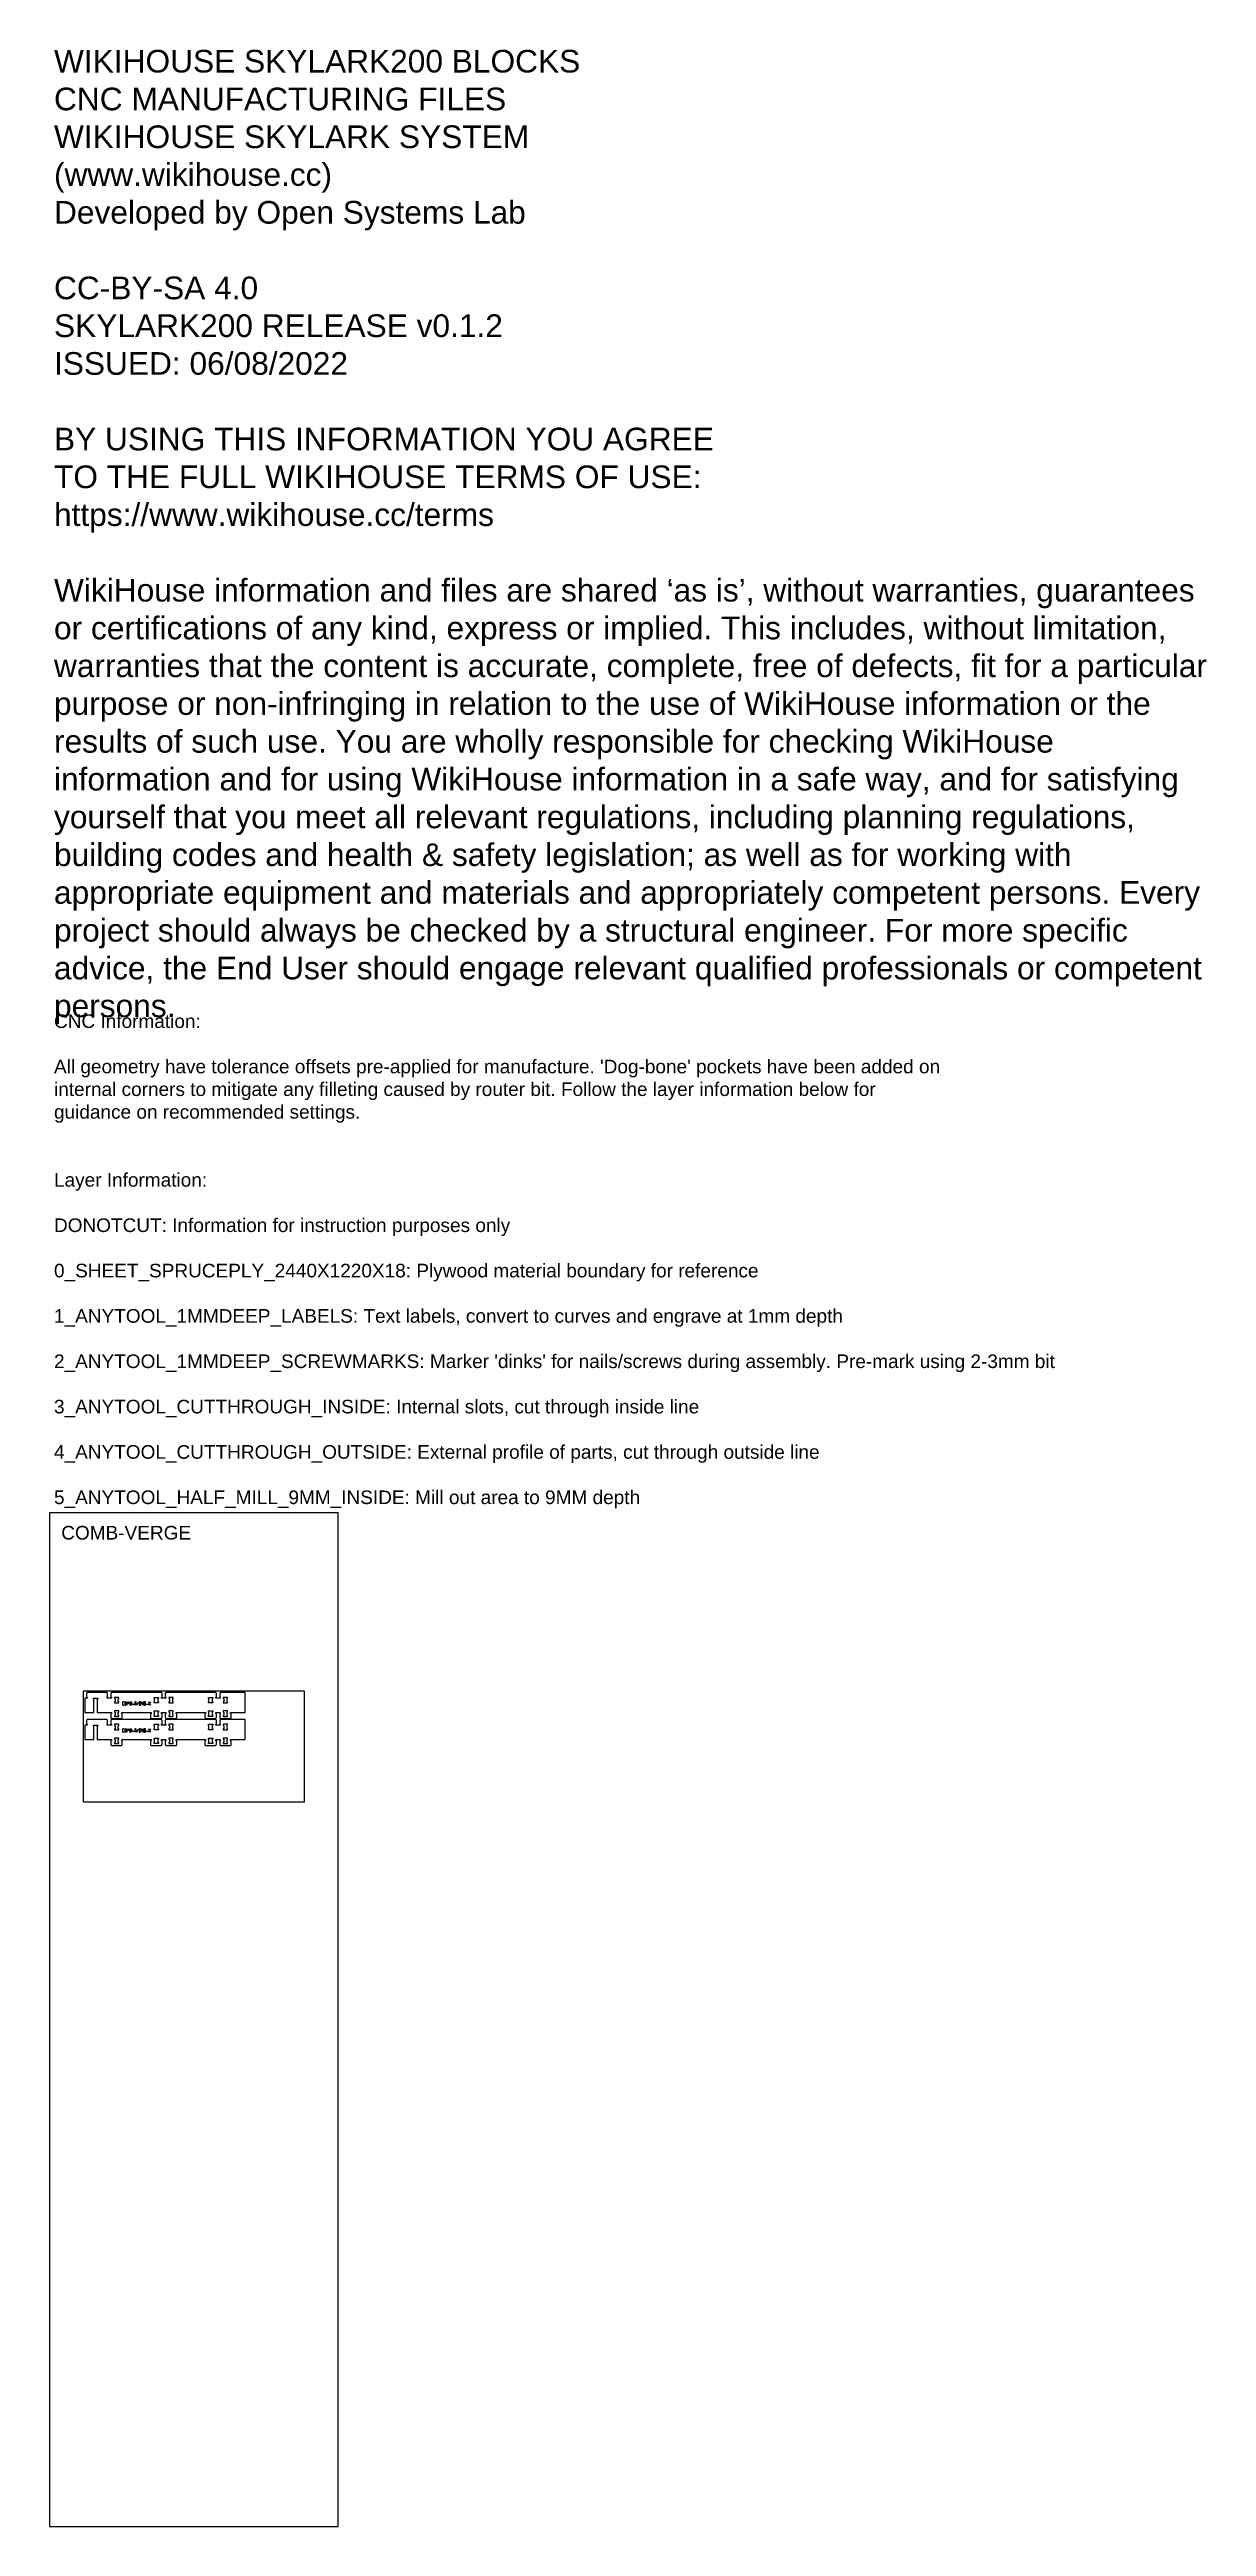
# Model space of a CAD drawing. Header units: millimetres. Extents: x 0 to 12757, y 0 to 27318.
import ezdxf

# ---------------------------------------------------------------- set-up
doc = ezdxf.new("R2010")
doc.units = ezdxf.units.MM
for name, color, linetype, true_color in [('0_SHEET_SPRUCEPLY_2440X122', 1, 'Continuous', 0xff0000), ('1_ANYTOOL_1MMDEEP_LABELS_S', 2, 'Continuous', 0xffff00), ('3_ANYTOOL_CUTTHROUGH_INSID', 4, 'Continuous', 0x00ffff), ('4_ANYTOOL_CUTTHROUGH_OUTSI', 5, 'Continuous', 0x0000ff), ('DONOTCUT', 7, 'Continuous', 0xffffff)]:
    doc.layers.add(name, color=color, linetype=linetype, true_color=true_color)
doc.styles.add('Arial', font='')
doc.styles.get('Arial').set_extended_font_data('Arial')

msp = doc.modelspace()

# ---------------------------------------------------------------- linework, layer by layer
at = {"layer": '0_SHEET_SPRUCEPLY_2440X122'}
msp.add_lwpolyline([(372, 9211), (372, 7991), (2812, 7991), (2812, 9211)], close=True, dxfattribs=at)
at = {"layer": '1_ANYTOOL_1MMDEEP_LABELS_S', "color": 2, "true_color": 0xffff00}
for points in [[(821, 9095), (811, 9095, 0.414214), (805, 9089), (805, 9065, 0.414214), (811, 9059), (821, 9059)], [(889, 9079), (899, 9079, -1), (899, 9059), (889, 9059), (889, 9095), (899, 9095, -1), (899, 9079)], [(939, 9075), (949, 9075, 1), (949, 9095), (939, 9095), (939, 9059)], [(821, 8797), (811, 8797, 0.414214), (805, 8791), (805, 8767, 0.414214), (811, 8761), (821, 8761)], [(889, 8781), (899, 8781, -1), (899, 8761), (889, 8761), (889, 8797), (899, 8797, -1), (899, 8781)], [(939, 8777), (949, 8777, 1), (949, 8797), (939, 8797), (939, 8761)]]:
    msp.add_lwpolyline(points, format="xyb", dxfattribs=at)
for points in [[(829, 9069, 1), (849, 9069), (849, 9085, 1), (829, 9085)], [(1051, 9095), (1039, 9095), (1039, 9059), (1051, 9059, 0.414214), (1059, 9067), (1059, 9087, 0.414214)], [(829, 8771, 1), (849, 8771), (849, 8787, 1), (829, 8787)], [(1051, 8797), (1039, 8797), (1039, 8761), (1051, 8761, 0.414214), (1059, 8769), (1059, 8789, 0.414214)]]:
    msp.add_lwpolyline(points, format="xyb", close=True, dxfattribs=at)
for points in [[(857, 9059), (857, 9095), (869, 9075), (881, 9095), (881, 9059)], [(917, 9071), (933, 9071)], [(959, 9059), (951, 9075)], [(963, 9059), (979, 9095)], [(1003, 9095), (987, 9095), (987, 9059), (1003, 9059)], [(999, 9079), (987, 9079)], [(1011, 9059), (1011, 9095), (1031, 9059), (1031, 9095)], [(1067, 9071), (1083, 9071)], [(1113, 9095), (1089, 9059)], [(1089, 9095), (1113, 9059)], [(857, 8761), (857, 8797), (869, 8777), (881, 8797), (881, 8761)], [(917, 8773), (933, 8773)], [(959, 8761), (951, 8777)], [(963, 8761), (979, 8797)], [(1003, 8797), (987, 8797), (987, 8761), (1003, 8761)], [(999, 8781), (987, 8781)], [(1011, 8761), (1011, 8797), (1031, 8761), (1031, 8797)], [(1067, 8773), (1083, 8773)], [(1089, 8797), (1113, 8761)], [(1113, 8797), (1089, 8761)]]:
    msp.add_lwpolyline(points, dxfattribs=at)
at = {"layer": '3_ANYTOOL_CUTTHROUGH_INSID', "color": 4, "true_color": 0x00ffff}
for points in [[(764, 9096), (758, 9096), (758, 9132), (764, 9132), (764, 9144), (716, 9144), (716, 9132), (722, 9132), (722, 9096), (716, 9096), (716, 9084), (764, 9084)], [(764, 9096), (758, 9096), (758, 9132), (764, 9132), (764, 9144), (716, 9144), (716, 9132), (722, 9132), (722, 9096), (716, 9096), (716, 9084), (764, 9084)], [(1152, 9096), (1158, 9096), (1158, 9132), (1152, 9132), (1152, 9144), (1200, 9144), (1200, 9132), (1194, 9132), (1194, 9096), (1200, 9096), (1200, 9084), (1152, 9084)], [(1152, 9096), (1158, 9096), (1158, 9132), (1152, 9132), (1152, 9144), (1200, 9144), (1200, 9132), (1194, 9132), (1194, 9096), (1200, 9096), (1200, 9084), (1152, 9084)], [(1364, 9096), (1358, 9096), (1358, 9132), (1364, 9132), (1364, 9144), (1316, 9144), (1316, 9132), (1322, 9132), (1322, 9096), (1316, 9096), (1316, 9084), (1364, 9084)], [(1364, 9096), (1358, 9096), (1358, 9132), (1364, 9132), (1364, 9144), (1316, 9144), (1316, 9132), (1322, 9132), (1322, 9096), (1316, 9096), (1316, 9084), (1364, 9084)], [(1752, 9096), (1758, 9096), (1758, 9132), (1752, 9132), (1752, 9144), (1800, 9144), (1800, 9132), (1794, 9132), (1794, 9096), (1800, 9096), (1800, 9084), (1752, 9084)], [(1752, 9096), (1758, 9096), (1758, 9132), (1752, 9132), (1752, 9144), (1800, 9144), (1800, 9132), (1794, 9132), (1794, 9096), (1800, 9096), (1800, 9084), (1752, 9084)], [(1964, 9096), (1958, 9096), (1958, 9132), (1964, 9132), (1964, 9144), (1916, 9144), (1916, 9132), (1922, 9132), (1922, 9096), (1916, 9096), (1916, 9084), (1964, 9084)], [(1964, 9096), (1958, 9096), (1958, 9132), (1964, 9132), (1964, 9144), (1916, 9144), (1916, 9132), (1922, 9132), (1922, 9096), (1916, 9096), (1916, 9084), (1964, 9084)], [(764, 8982), (764, 8994), (716, 8994), (716, 8982), (722, 8982), (722, 8946), (716, 8946), (716, 8934), (764, 8934), (764, 8946), (758, 8946), (758, 8982)], [(764, 8982), (764, 8994), (716, 8994), (716, 8982), (722, 8982), (722, 8946), (716, 8946), (716, 8934), (764, 8934), (764, 8946), (758, 8946), (758, 8982)], [(764, 8799), (758, 8799), (758, 8834), (764, 8834), (764, 8847), (716, 8847), (716, 8834), (722, 8834), (722, 8799), (716, 8799), (716, 8786), (764, 8786)], [(764, 8799), (758, 8799), (758, 8834), (764, 8834), (764, 8847), (716, 8847), (716, 8834), (722, 8834), (722, 8799), (716, 8799), (716, 8786), (764, 8786)], [(1152, 8982), (1152, 8994), (1200, 8994), (1200, 8982), (1194, 8982), (1194, 8946), (1200, 8946), (1200, 8934), (1152, 8934), (1152, 8946), (1158, 8946), (1158, 8982)], [(1152, 8982), (1152, 8994), (1200, 8994), (1200, 8982), (1194, 8982), (1194, 8946), (1200, 8946), (1200, 8934), (1152, 8934), (1152, 8946), (1158, 8946), (1158, 8982)], [(1152, 8799), (1158, 8799), (1158, 8834), (1152, 8834), (1152, 8847), (1200, 8847), (1200, 8834), (1194, 8834), (1194, 8799), (1200, 8799), (1200, 8786), (1152, 8786)], [(1152, 8799), (1158, 8799), (1158, 8834), (1152, 8834), (1152, 8847), (1200, 8847), (1200, 8834), (1194, 8834), (1194, 8799), (1200, 8799), (1200, 8786), (1152, 8786)], [(1364, 8982), (1364, 8994), (1316, 8994), (1316, 8982), (1322, 8982), (1322, 8946), (1316, 8946), (1316, 8934), (1364, 8934), (1364, 8946), (1358, 8946), (1358, 8982)], [(1364, 8982), (1364, 8994), (1316, 8994), (1316, 8982), (1322, 8982), (1322, 8946), (1316, 8946), (1316, 8934), (1364, 8934), (1364, 8946), (1358, 8946), (1358, 8982)], [(1364, 8799), (1358, 8799), (1358, 8834), (1364, 8834), (1364, 8847), (1316, 8847), (1316, 8834), (1322, 8834), (1322, 8799), (1316, 8799), (1316, 8786), (1364, 8786)], [(1364, 8799), (1358, 8799), (1358, 8834), (1364, 8834), (1364, 8847), (1316, 8847), (1316, 8834), (1322, 8834), (1322, 8799), (1316, 8799), (1316, 8786), (1364, 8786)], [(1752, 8982), (1752, 8994), (1800, 8994), (1800, 8982), (1794, 8982), (1794, 8946), (1800, 8946), (1800, 8934), (1752, 8934), (1752, 8946), (1758, 8946), (1758, 8982)], [(1752, 8982), (1752, 8994), (1800, 8994), (1800, 8982), (1794, 8982), (1794, 8946), (1800, 8946), (1800, 8934), (1752, 8934), (1752, 8946), (1758, 8946), (1758, 8982)], [(1752, 8799), (1758, 8799), (1758, 8834), (1752, 8834), (1752, 8847), (1800, 8847), (1800, 8834), (1794, 8834), (1794, 8799), (1800, 8799), (1800, 8786), (1752, 8786)], [(1752, 8799), (1758, 8799), (1758, 8834), (1752, 8834), (1752, 8847), (1800, 8847), (1800, 8834), (1794, 8834), (1794, 8799), (1800, 8799), (1800, 8786), (1752, 8786)], [(1964, 8982), (1964, 8994), (1916, 8994), (1916, 8982), (1922, 8982), (1922, 8946), (1916, 8946), (1916, 8934), (1964, 8934), (1964, 8946), (1958, 8946), (1958, 8982)], [(1964, 8982), (1964, 8994), (1916, 8994), (1916, 8982), (1922, 8982), (1922, 8946), (1916, 8946), (1916, 8934), (1964, 8934), (1964, 8946), (1958, 8946), (1958, 8982)], [(1964, 8799), (1958, 8799), (1958, 8834), (1964, 8834), (1964, 8847), (1916, 8847), (1916, 8834), (1922, 8834), (1922, 8799), (1916, 8799), (1916, 8786), (1964, 8786)], [(1964, 8799), (1958, 8799), (1958, 8834), (1964, 8834), (1964, 8847), (1916, 8847), (1916, 8834), (1922, 8834), (1922, 8799), (1916, 8799), (1916, 8786), (1964, 8786)], [(764, 8684), (764, 8696), (716, 8696), (716, 8684), (722, 8684), (722, 8648), (716, 8648), (716, 8636), (764, 8636), (764, 8648), (758, 8648), (758, 8684)], [(764, 8684), (764, 8696), (716, 8696), (716, 8684), (722, 8684), (722, 8648), (716, 8648), (716, 8636), (764, 8636), (764, 8648), (758, 8648), (758, 8684)], [(1152, 8684), (1152, 8696), (1200, 8696), (1200, 8684), (1194, 8684), (1194, 8648), (1200, 8648), (1200, 8636), (1152, 8636), (1152, 8648), (1158, 8648), (1158, 8684)], [(1152, 8684), (1152, 8696), (1200, 8696), (1200, 8684), (1194, 8684), (1194, 8648), (1200, 8648), (1200, 8636), (1152, 8636), (1152, 8648), (1158, 8648), (1158, 8684)], [(1364, 8684), (1364, 8696), (1316, 8696), (1316, 8684), (1322, 8684), (1322, 8648), (1316, 8648), (1316, 8636), (1364, 8636), (1364, 8648), (1358, 8648), (1358, 8684)], [(1364, 8684), (1364, 8696), (1316, 8696), (1316, 8684), (1322, 8684), (1322, 8648), (1316, 8648), (1316, 8636), (1364, 8636), (1364, 8648), (1358, 8648), (1358, 8684)], [(1752, 8684), (1752, 8696), (1800, 8696), (1800, 8684), (1794, 8684), (1794, 8648), (1800, 8648), (1800, 8636), (1752, 8636), (1752, 8648), (1758, 8648), (1758, 8684)], [(1752, 8684), (1752, 8696), (1800, 8696), (1800, 8684), (1794, 8684), (1794, 8648), (1800, 8648), (1800, 8636), (1752, 8636), (1752, 8648), (1758, 8648), (1758, 8684)], [(1964, 8684), (1964, 8696), (1916, 8696), (1916, 8684), (1922, 8684), (1922, 8648), (1916, 8648), (1916, 8636), (1964, 8636), (1964, 8648), (1958, 8648), (1958, 8684)], [(1964, 8684), (1964, 8696), (1916, 8696), (1916, 8684), (1922, 8684), (1922, 8648), (1916, 8648), (1916, 8636), (1964, 8636), (1964, 8648), (1958, 8648), (1958, 8684)]]:
    msp.add_lwpolyline(points, close=True, dxfattribs=at)
at = {"layer": '4_ANYTOOL_CUTTHROUGH_OUTSI', "color": 5, "true_color": 0x0000ff}
for points in [[(682, 9148), (682, 9135), (658, 9135), (658, 9135, 0.000003), (634, 9135), (634, 9135), (634, 9148), (640, 9148), (640, 9148), (640, 9186), (640, 9186), (640, 9187), (640, 9187), (640, 9187), (640, 9187), (639, 9188), (639, 9188), (639, 9188), (639, 9188), (639, 9189), (639, 9189), (639, 9189), (639, 9190), (639, 9190), (639, 9190), (639, 9190), (639, 9191), (639, 9191), (638, 9191), (638, 9191), (638, 9192), (638, 9192), (638, 9192), (638, 9192), (637, 9193), (637, 9193), (637, 9193), (637, 9193), (637, 9194), (637, 9194), (636, 9194), (636, 9194), (636, 9194), (636, 9195), (635, 9195), (635, 9195), (635, 9195), (635, 9195), (634, 9196), (634, 9196), (634, 9196), (634, 9196), (633, 9196), (633, 9196), (633, 9197), (633, 9197), (632, 9197), (632, 9197), (632, 9197), (632, 9197), (631, 9197), (631, 9197), (631, 9197), (631, 9197), (630, 9197), (630, 9197), (630, 9198), (629, 9198), (629, 9198), (629, 9198), (629, 9198), (628, 9198), (628, 9198), (628, 9198), (420, 9198, 0.414214), (408, 9186), (408, 9148), (414, 9148), (414, 9135), (390, 9135), (390, 9135), (390, 8976), (490, 8976), (490, 9123), (484, 9123), (484, 9136), (532, 9136), (532, 9123), (526, 9123), (526, 8976), (526, 8976), (658, 8976), (658, 8976), (682, 8976), (682, 8964), (676, 8964), (676, 8924), (676, 8924), (676, 8924), (676, 8924), (676, 8923), (676, 8923), (676, 8923), (676, 8923), (676, 8922), (676, 8922), (676, 8922), (676, 8922), (676, 8921), (677, 8921), (677, 8921), (677, 8920), (677, 8920), (677, 8920), (677, 8920), (677, 8919), (677, 8919), (677, 8919), (678, 8919), (678, 8918), (678, 8918), (678, 8918), (678, 8918), (678, 8917), (679, 8917), (679, 8917), (679, 8917), (679, 8916), (679, 8916), (680, 8916), (680, 8916), (680, 8915), (680, 8915), (680, 8915), (681, 8915), (681, 8915), (681, 8915), (681, 8914), (682, 8914), (682, 8914), (682, 8914), (682, 8914), (683, 8914), (683, 8913), (683, 8913), (684, 8913), (684, 8913), (684, 8913), (684, 8913), (685, 8913), (685, 8913), (685, 8913), (685, 8913), (686, 8913), (686, 8913), (686, 8913), (687, 8913), (687, 8912), (687, 8912), (687, 8912), (688, 8912), (688, 8912), (790, 8912, 0.414214), (802, 8924), (802, 8964), (796, 8964), (796, 8976), (1120, 8976), (1120, 8964), (1114, 8964), (1114, 8924), (1114, 8924, 0.414214), (1126, 8912), (1228, 8912), (1228, 8912), (1228, 8912), (1229, 8912), (1229, 8912), (1229, 8913), (1229, 8913), (1230, 8913), (1230, 8913), (1230, 8913), (1231, 8913), (1231, 8913), (1231, 8913), (1231, 8913), (1232, 8913), (1232, 8913), (1232, 8913), (1232, 8913), (1233, 8913), (1233, 8914), (1233, 8914), (1234, 8914), (1234, 8914), (1234, 8914), (1234, 8914), (1235, 8915), (1235, 8915), (1235, 8915), (1235, 8915), (1235, 8915), (1236, 8915), (1236, 8916), (1236, 8916), (1236, 8916), (1237, 8916), (1237, 8917), (1237, 8917), (1237, 8917), (1237, 8917), (1238, 8918), (1238, 8918), (1238, 8918), (1238, 8918), (1238, 8919), (1238, 8919), (1238, 8919), (1239, 8919), (1239, 8920), (1239, 8920), (1239, 8920), (1239, 8920), (1239, 8921), (1239, 8921), (1239, 8921), (1239, 8922), (1239, 8922), (1239, 8922), (1239, 8922), (1239, 8923), (1240, 8923), (1240, 8923), (1240, 8923), (1240, 8924), (1240, 8924), (1240, 8924), (1240, 8964), (1234, 8964), (1234, 8976), (1282, 8976), (1282, 8964), (1276, 8964), (1276, 8924), (1276, 8924), (1276, 8924), (1276, 8924), (1276, 8923), (1276, 8923), (1276, 8923), (1276, 8923), (1276, 8922), (1276, 8922), (1276, 8922), (1276, 8922), (1276, 8921), (1277, 8921), (1277, 8921), (1277, 8920), (1277, 8920), (1277, 8920), (1277, 8920), (1277, 8919), (1277, 8919), (1277, 8919), (1278, 8919), (1278, 8918), (1278, 8918), (1278, 8918), (1278, 8918), (1278, 8917), (1279, 8917), (1279, 8917), (1279, 8917), (1279, 8916), (1279, 8916), (1280, 8916), (1280, 8916), (1280, 8915), (1280, 8915), (1280, 8915), (1281, 8915), (1281, 8915), (1281, 8915), (1281, 8914), (1282, 8914), (1282, 8914), (1282, 8914), (1282, 8914), (1283, 8914), (1283, 8913), (1283, 8913), (1284, 8913), (1284, 8913), (1284, 8913), (1284, 8913), (1285, 8913), (1285, 8913), (1285, 8913), (1285, 8913), (1286, 8913), (1286, 8913), (1286, 8913), (1287, 8913), (1287, 8912), (1287, 8912), (1287, 8912), (1288, 8912), (1288, 8912), (1390, 8912, 0.414214), (1402, 8924), (1402, 8964), (1396, 8964), (1396, 8976), (1720, 8976), (1720, 8964), (1714, 8964), (1714, 8924), (1714, 8924, 0.414214), (1726, 8912), (1828, 8912), (1828, 8912), (1828, 8912), (1829, 8912), (1829, 8912), (1829, 8913), (1829, 8913), (1830, 8913), (1830, 8913), (1830, 8913), (1831, 8913), (1831, 8913), (1831, 8913), (1831, 8913), (1832, 8913), (1832, 8913), (1832, 8913), (1832, 8913), (1833, 8913), (1833, 8914), (1833, 8914), (1834, 8914), (1834, 8914), (1834, 8914), (1834, 8914), (1835, 8915), (1835, 8915), (1835, 8915), (1835, 8915), (1835, 8915), (1836, 8915), (1836, 8916), (1836, 8916), (1836, 8916), (1837, 8916), (1837, 8917), (1837, 8917), (1837, 8917), (1837, 8917), (1838, 8918), (1838, 8918), (1838, 8918), (1838, 8918), (1838, 8919), (1838, 8919), (1838, 8919), (1839, 8919), (1839, 8920), (1839, 8920), (1839, 8920), (1839, 8920), (1839, 8921), (1839, 8921), (1839, 8921), (1839, 8922), (1839, 8922), (1839, 8922), (1839, 8922), (1839, 8923), (1840, 8923), (1840, 8923), (1840, 8923), (1840, 8924), (1840, 8924), (1840, 8924), (1840, 8964), (1834, 8964), (1834, 8976), (1882, 8976), (1882, 8964), (1876, 8964), (1876, 8924), (1876, 8924), (1876, 8924), (1876, 8924), (1876, 8923), (1876, 8923), (1876, 8923), (1876, 8923), (1876, 8922), (1876, 8922), (1876, 8922), (1876, 8922), (1876, 8921), (1877, 8921), (1877, 8921), (1877, 8920), (1877, 8920), (1877, 8920), (1877, 8920), (1877, 8919), (1877, 8919), (1877, 8919), (1878, 8919), (1878, 8918), (1878, 8918), (1878, 8918), (1878, 8918), (1878, 8917), (1879, 8917), (1879, 8917), (1879, 8917), (1879, 8916), (1879, 8916), (1880, 8916), (1880, 8916), (1880, 8915), (1880, 8915), (1880, 8915), (1881, 8915), (1881, 8915), (1881, 8915), (1881, 8914), (1882, 8914), (1882, 8914), (1882, 8914), (1882, 8914), (1883, 8914), (1883, 8913), (1883, 8913), (1884, 8913), (1884, 8913), (1884, 8913), (1884, 8913), (1885, 8913), (1885, 8913), (1885, 8913), (1885, 8913), (1886, 8913), (1886, 8913), (1886, 8913), (1887, 8913), (1887, 8912), (1887, 8912), (1887, 8912), (1888, 8912), (1888, 8912), (1990, 8912, 0.414214), (2002, 8924), (2002, 8964), (1996, 8964), (1996, 8976), (2158, 8976), (2158, 9198), (1888, 9198), (1888, 9198, 0.414214), (1876, 9186), (1876, 9148), (1882, 9148), (1882, 9135), (1834, 9135), (1834, 9148), (1840, 9148), (1840, 9186), (1840, 9186, 0.198912), (1836, 9194, 0.198912), (1828, 9198), (1288, 9198, 0.198912), (1280, 9194, 0.198912), (1276, 9186), (1276, 9148), (1282, 9148), (1282, 9135), (1234, 9135), (1234, 9148), (1240, 9148), (1240, 9186), (1240, 9186, 0.414214), (1228, 9198), (688, 9198, 0.414214), (676, 9186), (676, 9148), (682, 9148), (682, 9148)], [(682, 8850), (682, 8837), (658, 8837), (658, 8837, 0.000003), (634, 8837), (634, 8837), (634, 8850), (640, 8850), (640, 8850), (640, 8888), (640, 8888), (640, 8889), (640, 8889), (640, 8889), (640, 8889), (639, 8890), (639, 8890), (639, 8890), (639, 8890), (639, 8891), (639, 8891), (639, 8891), (639, 8892), (639, 8892), (639, 8892), (639, 8892), (639, 8893), (639, 8893), (638, 8893), (638, 8893), (638, 8894), (638, 8894), (638, 8894), (638, 8894), (637, 8895), (637, 8895), (637, 8895), (637, 8895), (637, 8896), (637, 8896), (636, 8896), (636, 8896), (636, 8897), (636, 8897), (635, 8897), (635, 8897), (635, 8897), (635, 8897), (634, 8898), (634, 8898), (634, 8898), (634, 8898), (633, 8898), (633, 8898), (633, 8899), (633, 8899), (632, 8899), (632, 8899), (632, 8899), (632, 8899), (631, 8899), (631, 8899), (631, 8899), (631, 8899), (630, 8899), (630, 8900), (630, 8900), (629, 8900), (629, 8900), (629, 8900), (629, 8900), (628, 8900), (628, 8900), (628, 8900), (420, 8900, 0.414214), (408, 8888), (408, 8850), (414, 8850), (414, 8837), (390, 8837), (390, 8837), (390, 8678), (490, 8678), (490, 8825), (484, 8825), (484, 8838), (532, 8838), (532, 8825), (526, 8825), (526, 8678), (526, 8678), (658, 8678), (658, 8678), (682, 8678), (682, 8666), (676, 8666), (676, 8626), (676, 8626), (676, 8626), (676, 8626), (676, 8625), (676, 8625), (676, 8625), (676, 8625), (676, 8624), (676, 8624), (676, 8624), (676, 8624), (676, 8623), (677, 8623), (677, 8623), (677, 8622), (677, 8622), (677, 8622), (677, 8622), (677, 8621), (677, 8621), (677, 8621), (678, 8621), (678, 8620), (678, 8620), (678, 8620), (678, 8620), (678, 8619), (679, 8619), (679, 8619), (679, 8619), (679, 8618), (679, 8618), (680, 8618), (680, 8618), (680, 8617), (680, 8617), (680, 8617), (681, 8617), (681, 8617), (681, 8617), (681, 8616), (682, 8616), (682, 8616), (682, 8616), (682, 8616), (683, 8616), (683, 8616), (683, 8615), (684, 8615), (684, 8615), (684, 8615), (684, 8615), (685, 8615), (685, 8615), (685, 8615), (685, 8615), (686, 8615), (686, 8615), (686, 8615), (687, 8615), (687, 8615), (687, 8614), (687, 8614), (688, 8614), (688, 8614), (790, 8614, 0.414214), (802, 8626), (802, 8666), (796, 8666), (796, 8678), (1120, 8678), (1120, 8666), (1114, 8666), (1114, 8626), (1114, 8626, 0.414214), (1126, 8614), (1228, 8614), (1228, 8614), (1228, 8614), (1229, 8614), (1229, 8615), (1229, 8615), (1229, 8615), (1230, 8615), (1230, 8615), (1230, 8615), (1231, 8615), (1231, 8615), (1231, 8615), (1231, 8615), (1232, 8615), (1232, 8615), (1232, 8615), (1232, 8615), (1233, 8616), (1233, 8616), (1233, 8616), (1234, 8616), (1234, 8616), (1234, 8616), (1234, 8616), (1235, 8617), (1235, 8617), (1235, 8617), (1235, 8617), (1235, 8617), (1236, 8617), (1236, 8618), (1236, 8618), (1236, 8618), (1237, 8618), (1237, 8619), (1237, 8619), (1237, 8619), (1237, 8619), (1238, 8620), (1238, 8620), (1238, 8620), (1238, 8620), (1238, 8621), (1238, 8621), (1238, 8621), (1239, 8621), (1239, 8622), (1239, 8622), (1239, 8622), (1239, 8622), (1239, 8623), (1239, 8623), (1239, 8623), (1239, 8624), (1239, 8624), (1239, 8624), (1239, 8624), (1239, 8625), (1240, 8625), (1240, 8625), (1240, 8625), (1240, 8626), (1240, 8626), (1240, 8626), (1240, 8666), (1234, 8666), (1234, 8678), (1282, 8678), (1282, 8666), (1276, 8666), (1276, 8626), (1276, 8626), (1276, 8626), (1276, 8626), (1276, 8625), (1276, 8625), (1276, 8625), (1276, 8625), (1276, 8624), (1276, 8624), (1276, 8624), (1276, 8624), (1276, 8623), (1277, 8623), (1277, 8623), (1277, 8622), (1277, 8622), (1277, 8622), (1277, 8622), (1277, 8621), (1277, 8621), (1277, 8621), (1278, 8621), (1278, 8620), (1278, 8620), (1278, 8620), (1278, 8620), (1278, 8619), (1279, 8619), (1279, 8619), (1279, 8619), (1279, 8618), (1279, 8618), (1280, 8618), (1280, 8618), (1280, 8617), (1280, 8617), (1280, 8617), (1281, 8617), (1281, 8617), (1281, 8617), (1281, 8616), (1282, 8616), (1282, 8616), (1282, 8616), (1282, 8616), (1283, 8616), (1283, 8616), (1283, 8615), (1284, 8615), (1284, 8615), (1284, 8615), (1284, 8615), (1285, 8615), (1285, 8615), (1285, 8615), (1285, 8615), (1286, 8615), (1286, 8615), (1286, 8615), (1287, 8615), (1287, 8615), (1287, 8614), (1287, 8614), (1288, 8614), (1288, 8614), (1390, 8614, 0.414214), (1402, 8626), (1402, 8666), (1396, 8666), (1396, 8678), (1720, 8678), (1720, 8666), (1714, 8666), (1714, 8626), (1714, 8626, 0.414214), (1726, 8614), (1828, 8614), (1828, 8614), (1828, 8614), (1829, 8614), (1829, 8615), (1829, 8615), (1829, 8615), (1830, 8615), (1830, 8615), (1830, 8615), (1831, 8615), (1831, 8615), (1831, 8615), (1831, 8615), (1832, 8615), (1832, 8615), (1832, 8615), (1832, 8615), (1833, 8616), (1833, 8616), (1833, 8616), (1834, 8616), (1834, 8616), (1834, 8616), (1834, 8616), (1835, 8617), (1835, 8617), (1835, 8617), (1835, 8617), (1835, 8617), (1836, 8617), (1836, 8618), (1836, 8618), (1836, 8618), (1837, 8618), (1837, 8619), (1837, 8619), (1837, 8619), (1837, 8619), (1838, 8620), (1838, 8620), (1838, 8620), (1838, 8620), (1838, 8621), (1838, 8621), (1838, 8621), (1839, 8621), (1839, 8622), (1839, 8622), (1839, 8622), (1839, 8622), (1839, 8623), (1839, 8623), (1839, 8623), (1839, 8624), (1839, 8624), (1839, 8624), (1839, 8624), (1839, 8625), (1840, 8625), (1840, 8625), (1840, 8625), (1840, 8626), (1840, 8626), (1840, 8626), (1840, 8666), (1834, 8666), (1834, 8678), (1882, 8678), (1882, 8666), (1876, 8666), (1876, 8626), (1876, 8626), (1876, 8626), (1876, 8626), (1876, 8625), (1876, 8625), (1876, 8625), (1876, 8625), (1876, 8624), (1876, 8624), (1876, 8624), (1876, 8624), (1876, 8623), (1877, 8623), (1877, 8623), (1877, 8622), (1877, 8622), (1877, 8622), (1877, 8622), (1877, 8621), (1877, 8621), (1877, 8621), (1878, 8621), (1878, 8620), (1878, 8620), (1878, 8620), (1878, 8620), (1878, 8619), (1879, 8619), (1879, 8619), (1879, 8619), (1879, 8618), (1879, 8618), (1880, 8618), (1880, 8618), (1880, 8617), (1880, 8617), (1880, 8617), (1881, 8617), (1881, 8617), (1881, 8617), (1881, 8616), (1882, 8616), (1882, 8616), (1882, 8616), (1882, 8616), (1883, 8616), (1883, 8616), (1883, 8615), (1884, 8615), (1884, 8615), (1884, 8615), (1884, 8615), (1885, 8615), (1885, 8615), (1885, 8615), (1885, 8615), (1886, 8615), (1886, 8615), (1886, 8615), (1887, 8615), (1887, 8615), (1887, 8614), (1887, 8614), (1888, 8614), (1888, 8614), (1990, 8614, 0.414214), (2002, 8626), (2002, 8666), (1996, 8666), (1996, 8678), (2158, 8678), (2158, 8900), (1888, 8900), (1888, 8900, 0.414214), (1876, 8888), (1876, 8850), (1882, 8850), (1882, 8837), (1834, 8837), (1834, 8850), (1840, 8850), (1840, 8888), (1840, 8888, 0.198912), (1836, 8896, 0.198912), (1828, 8900), (1288, 8900, 0.198912), (1280, 8896, 0.198912), (1276, 8888), (1276, 8850), (1282, 8850), (1282, 8837), (1234, 8837), (1234, 8850), (1240, 8850), (1240, 8888), (1240, 8888, 0.414214), (1228, 8900), (688, 8900, 0.414214), (676, 8888), (676, 8850), (682, 8850), (682, 8850)]]:
    msp.add_lwpolyline(points, format="xyb", close=True, dxfattribs=at)
at = {"layer": 'DONOTCUT'}
msp.add_lwpolyline([(0, 0), (3183, 0), (3183, 11179), (0, 11179)], close=True, dxfattribs=at)

# ---------------------------------------------------------------- texts
at = {"layer": 'DONOTCUT', "attachment_point": 1, "style": 'Arial'}
for s, insert, char_height, width in [('{\\fArial;WIKIHOUSE SKYLARK200 BLOCKS}\\P{\\fArial;CNC MANUFACTURING FILES}\\P{\\fArial;WIKIHOUSE SKYLARK SYSTEM}\\P{\\fArial;(www.wikihouse.cc)}\\P{\\fArial;Developed by Open Systems Lab}\\P\\P{\\fArial;CC-BY-SA 4.0}\\P{\\fArial;SKYLARK200 RELEASE v0.1.2}\\P{\\fArial;ISSUED: 06/08/2022}\\P\\P{\\fArial;BY USING THIS INFORMATION YOU AGREE }\\P{\\fArial;TO THE FULL WIKIHOUSE TERMS OF USE:}\\P{\\fArial;https://www.wikihouse.cc/terms}\\P\\P{\\fArial;WikiHouse information and files are shared }{\\fArial;‘as is}{\\fArial;’, without warranties, guarantees }\\P{\\fArial;or certifications of any kind, express or implied. This includes, without limitation, }\\P{\\fArial;warranties that the content is accurate, complete, free of defects, fit for a particular }\\P{\\fArial;purpose or non-infringing in relation to the use of WikiHouse information or the }\\P{\\fArial;results of such use. You are wholly responsible for checking WikiHouse }\\P{\\fArial;information and for using WikiHouse information in a safe way, and for satisfying }\\P{\\fArial;yourself that you meet all relevant regulations, including planning regulations, }\\P{\\fArial;building codes and health & safety legislation; as well as for working with }\\P{\\fArial;appropriate equipment and materials and appropriately competent persons. Every }\\P{\\fArial;project should always be checked by a structural engineer. For more specific }\\P{\\fArial;advice, the End User should engage relevant qualified professionals or competent }\\P{\\fArial;persons.}\\P', (49, 27315), 250, 12895.38), ("{\\fArial;CNC Information:}\\P\\P{\\fArial;All geometry have tolerance offsets pre-applied for manufacture. 'Dog-bone' pockets have been added on}\\P{\\fArial;internal corners to mitigate any filleting caused by router bit. Follow the layer information below for}\\P{\\fArial;guidance on recommended settings.}\\P\\P\\P{\\fArial;Layer Information:}\\P\\P{\\fArial;DONOTCUT: Information for instruction purposes only}\\P\\P{\\fArial;0_SHEET_SPRUCEPLY_2440X1220X18: Plywood material boundary for reference}\\P\\P{\\fArial;1_ANYTOOL_1MMDEEP_LABELS: Text labels, convert to curves and engrave at 1mm depth}\\P\\P{\\fArial;2_ANYTOOL_1MMDEEP_SCREWMARKS: Marker 'dinks' for nails/screws during assembly. Pre-mark using 2-3mm bit}\\P\\P{\\fArial;3_ANYTOOL_CUTTHROUGH_INSIDE: Internal slots, cut through inside line}\\P\\P{\\fArial;4_ANYTOOL_CUTTHROUGH_OUTSIDE: External profile of parts, cut through outside line}\\P\\P{\\fArial;5_ANYTOOL_HALF_MILL_9MM_INSIDE: Mill out area to 9MM depth}", (49, 16677), 150, 22265.22), ('COMB-VERGE', (129, 11035, 0), 150, 3130.43)]:
    msp.add_mtext(s, dxfattribs=dict(at, insert=insert, char_height=char_height, width=width))

doc.saveas('drawing.dxf')
